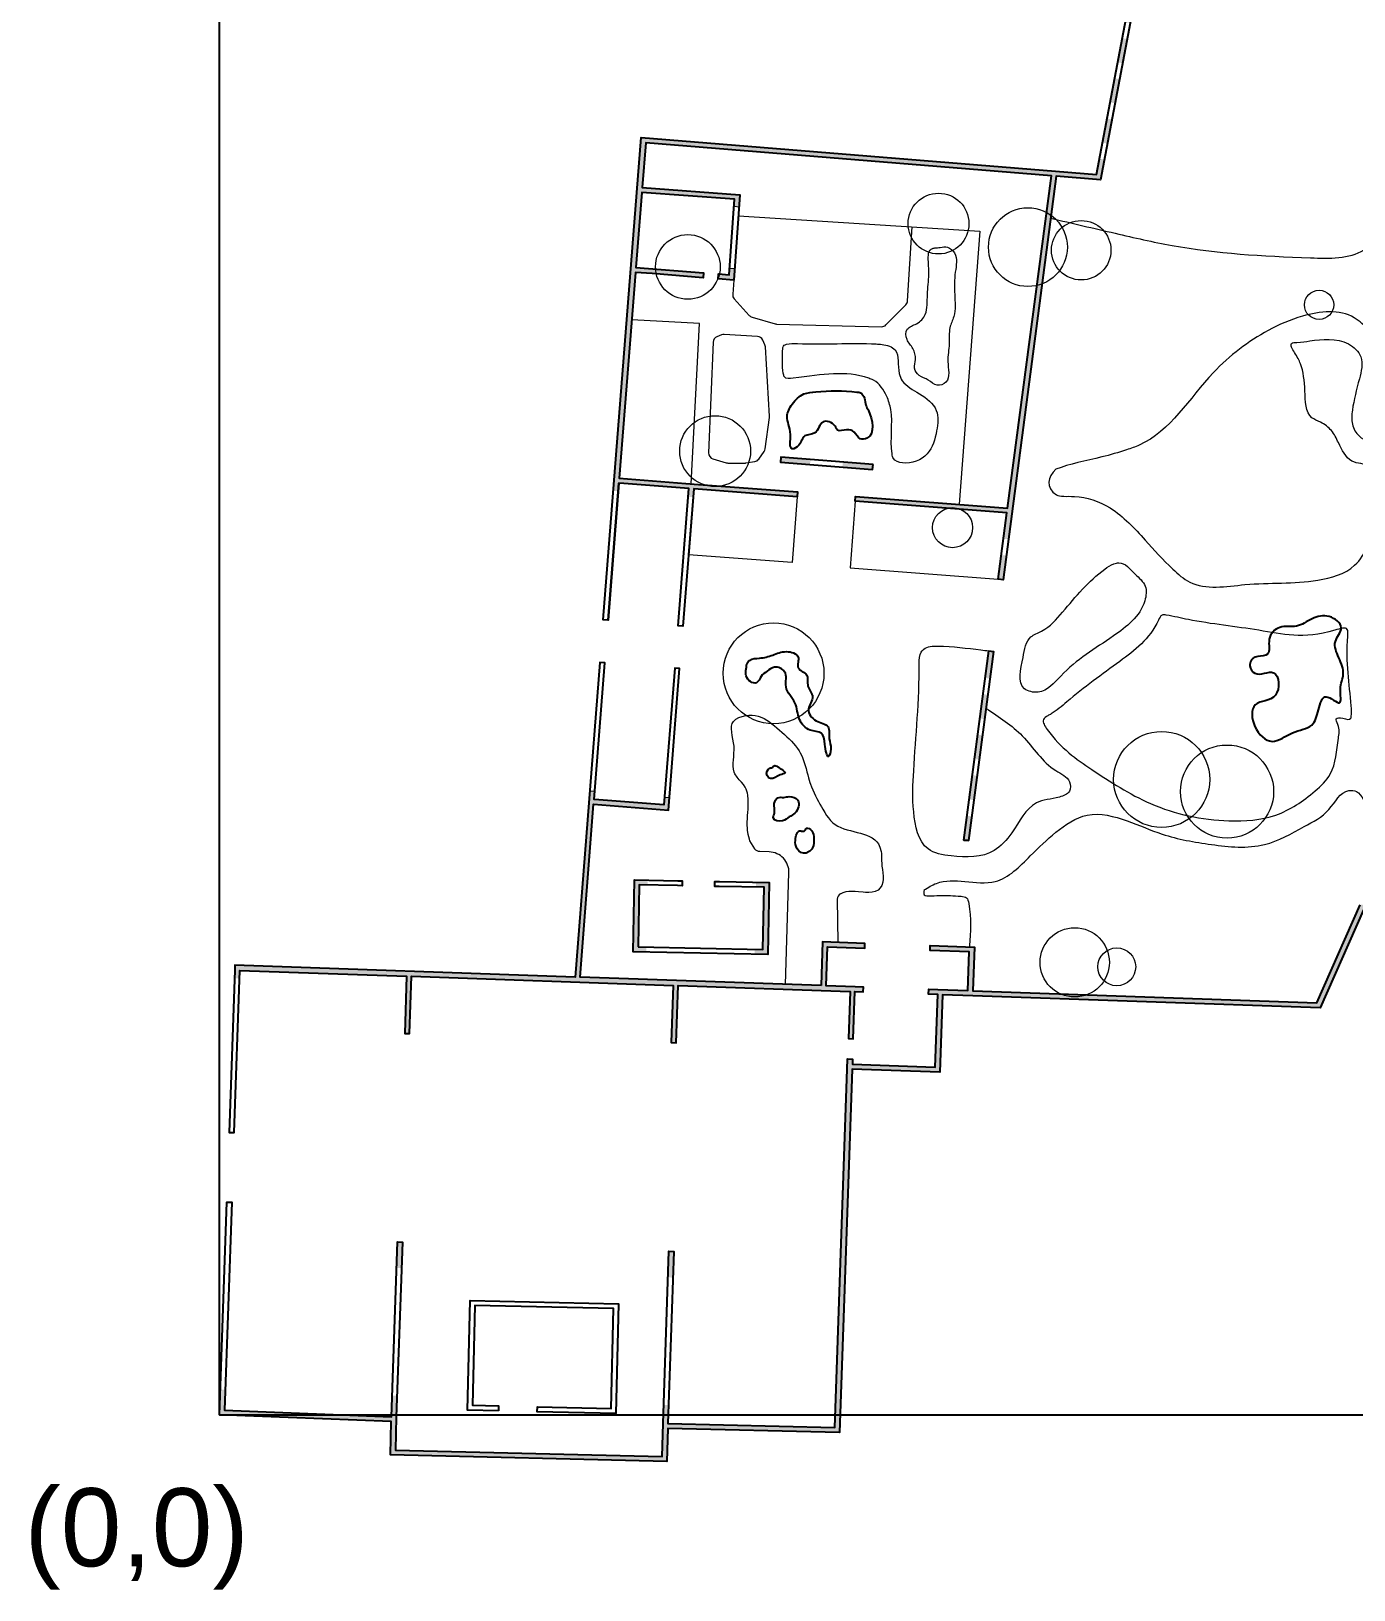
# Model space of a CAD drawing. Header units: millimetres. Extents: x -10116 to 148068, y -13308 to 150608.
# Drawn here: x -9893 to 57391, y -13308 to 66009 of the extents above; entities that cross this region are included whole.
import ezdxf

# ---------------------------------------------------------------- set-up
doc = ezdxf.new("R2010")
doc.units = ezdxf.units.MM
for name, color, linetype in [('archi', 7, 'Continuous'), ('rock', 30, 'Continuous'), ('坐标系', 7, 'Continuous')]:
    doc.layers.add(name, color=color, linetype=linetype)
for name, color, linetype, lineweight in [('archiw', 7, 'Continuous', 0), ('plant', 90, 'Continuous', 0), ('road', 50, 'Continuous', 0)]:
    doc.layers.add(name, color=color, linetype=linetype, lineweight=lineweight)
doc.styles.get("Standard").update_dxf_attribs({"font": 'arial.ttf'})

msp = doc.modelspace()

# ---------------------------------------------------------------- hatches: boundary and pattern name
at = {"layer": 'archiw'}
h = msp.add_hatch(color=256, dxfattribs=at)
h.dxf.hatch_style = 1
h.paths.add_polyline_path([(45079, 61521), (44834, 61568), (44602, 60342), (44847, 60295)])
h.paths.add_polyline_path([(45467, 63564), (45222, 63611), (44989, 62385), (45234, 62338)])
h.paths.add_polyline_path([(45854, 65607), (45609, 65654), (45376, 64428), (45622, 64381)])
h.paths.add_polyline_path([(46241, 67651), (45996, 67697), (45764, 66471), (46009, 66425)])
h.paths.add_polyline_path([(46629, 69694), (46384, 69740), (46151, 68514), (46396, 68468)])
h.paths.add_polyline_path([(47016, 71737), (46771, 71783), (46539, 70557), (46784, 70511)])
h.paths.add_polyline_path([(47404, 73780), (47158, 73826), (46926, 72601), (47171, 72554)])
h.paths.add_polyline_path([(47791, 75823), (47546, 75870), (47313, 74644), (47559, 74597)])
h.paths.add_polyline_path([(48178, 77866), (47933, 77913), (47701, 76687), (47946, 76640)])
h.paths.add_polyline_path([(48566, 79909), (48321, 79956), (48088, 78730), (48333, 78684)])
h.paths.add_polyline_path([(48915, 81753), (48670, 81800), (48475, 80773), (48721, 80727)])
h = msp.add_hatch(color=256, dxfattribs=at)
h.dxf.hatch_style = 1
h.paths.add_polyline_path([(21140, 60602), (19724, 42616), (19972, 42597), (20006, 43011), (20254, 42992), (23562, 42731), (23530, 42316), (23778, 42297), (23811, 42712), (29071, 42310), (29090, 42559), (23831, 42960), (20025, 43260), (21369, 60333), (42007, 58654), (39776, 41743), (32039, 42334), (32020, 42085), (39743, 41496), (39991, 41463), (42256, 58633), (44497, 58451), (44692, 59478), (44447, 59524), (44294, 58718)])
h = msp.add_hatch(color=7, dxfattribs=at)
h.dxf.hatch_style = 1
h.paths.add_polyline_path([(26160, 57684), (21189, 58045), (21170, 57796), (25893, 57453), (25867, 57096), (26116, 57078)])
h.paths.add_polyline_path([(25888, 53930), (25639, 53949), (25614, 53611), (25067, 53654), (25047, 53405), (25845, 53342)])
h = msp.add_hatch(color=7, dxfattribs=at)
h.dxf.hatch_style = 1
h.paths.add_polyline_path([(20870, 53984), (20850, 53735), (24283, 53465), (24303, 53714)])
h = msp.add_hatch(color=256, dxfattribs=at)
h.dxf.hatch_style = 1
h.paths.add_polyline_path([(31882, 13433), (31891, 13699), (31642, 13707), (31624, 13192), (30993, -5055), (22498, -4845), (22530, -3906), (22281, -3897), (22248, -4838), (22206, -6528), (8640, -6193), (8681, -4509), (8719, -3428), (8470, -3419), (8432, -4500), (-58, -4165), (-22, -3125), (-271, -3117), (-316, -4404), (8426, -4749), (8384, -6436), (22450, -6784), (22491, -5094), (31234, -5310), (31874, 13183), (36334, 13029), (36470, 16977), (38004, 16924), (55672, 16312), (57877, 21298), (95738, 19249), (99032, 33681), (100249, 49365), (100001, 49384), (98785, 33719), (95542, 19510), (57718, 21556), (55512, 16568), (38012, 17173), (38089, 19396), (35844, 19474), (35836, 19225), (37831, 19156), (37763, 17182), (36229, 17235), (35768, 17251), (35759, 17001), (36221, 16985), (36093, 13287)])
h = msp.add_hatch(color=256, dxfattribs=at)
h.dxf.hatch_style = 1
h.paths.add_polyline_path([(29748, 44205), (28246, 44323), (28227, 44074), (29728, 43956)])
h.paths.add_polyline_path([(32932, 43955), (31396, 44076), (31376, 43827), (32913, 43707)])
h = msp.add_hatch(color=256, dxfattribs=at)
h.dxf.hatch_style = 1
h.paths.add_polyline_path([(39991, 41463), (39743, 41496), (39570, 40180), (39817, 40148)])
h.paths.add_polyline_path([(39709, 39323), (39461, 39356), (39298, 38119), (39545, 38086)])
h = msp.add_hatch(color=256, dxfattribs=at)
h.dxf.hatch_style = 1
h.paths.add_polyline_path([(37958, 26053), (37711, 26085), (37547, 24848), (37795, 24815)])
h.paths.add_polyline_path([(38230, 28114), (37983, 28147), (37819, 26910), (38067, 26877)])
h.paths.add_polyline_path([(38502, 30176), (38255, 30209), (38091, 28972), (38339, 28939)])
h.paths.add_polyline_path([(38774, 32238), (38527, 32270), (38363, 31033), (38611, 31001)])
h.paths.add_polyline_path([(39065, 34442), (38817, 34474), (38635, 33095), (38883, 33062)])
h = msp.add_hatch(color=256, dxfattribs=at)
h.dxf.hatch_style = 1
h.paths.add_polyline_path([(18719, 26668), (22525, 26369), (22576, 27017), (22327, 27037), (22295, 26637), (18987, 26897), (18739, 26917), (18770, 27317), (18521, 27336), (17776, 17873), (475, 18472), (467, 18223), (452, 17807), (702, 17798), (716, 18214), (9208, 17920), (9107, 15007), (9356, 14998), (9457, 17912), (22770, 17451), (22669, 14538), (22918, 14529), (23019, 17442), (31761, 17140), (31678, 14746), (31927, 14738), (32010, 17131), (32432, 17117), (32441, 17366), (32019, 17381), (30540, 17432), (30609, 19405), (32509, 19340), (32517, 19589), (30368, 19663), (30291, 17440), (18026, 17865)])
h = msp.add_hatch(color=256, dxfattribs=at)
h.dxf.hatch_style = 1
h.paths.add_polyline_path([(21043, 22566), (21459, 22557), (21464, 22807), (20799, 22820), (20727, 19164), (21392, 19151), (21397, 19400), (20981, 19408)])
h.paths.add_polyline_path([(27649, 22686), (26984, 22699), (26979, 22449), (27395, 22441), (27333, 19284), (26917, 19292), (26912, 19042), (27577, 19029)])
h = msp.add_hatch(color=256, dxfattribs=at)
h.dxf.hatch_style = 1
h.paths.add_polyline_path([(8989, 4389), (8740, 4398), (8694, 3068), (8943, 3059)])
h = msp.add_hatch(color=256, dxfattribs=at)
h.dxf.hatch_style = 1
h.paths.add_polyline_path([(22801, 3911), (22551, 3920), (22505, 2590), (22755, 2581)])

# ---------------------------------------------------------------- linework, layer by layer
at = {"layer": 'archi'}
msp.add_line((38012, 17173), (38012, 17173), dxfattribs=at)
for points in [[(48915, 81753), (44497, 58451), (42256, 58633), (39545, 38086), (39298, 38119), (39743, 41496), (32020, 42085), (32039, 42334), (39776, 41743), (42007, 58654), (21369, 60333), (21189, 58045), (26160, 57684), (25845, 53342), (25047, 53405), (25066, 53646), (25067, 53654), (25614, 53611), (25893, 57453), (21170, 57796), (20870, 53984), (24303, 53714), (24283, 53465), (21690, 53669), (20850, 53735), (20025, 43260), (23831, 42960), (29090, 42559), (29071, 42310), (23811, 42712), (23262, 35734), (23013, 35754), (23562, 42731), (20254, 42992), (20006, 43011), (19456, 36034), (20006, 43011), (19456, 36034), (19208, 36053), (21140, 60602), (44294, 58718), (48670, 81800)], [(37547, 24848), (37795, 24815)], [(57877, 21298), (55672, 16312), (38004, 16924), (36470, 16977), (36334, 13029), (31874, 13183), (31234, -5310), (22491, -5094), (22450, -6784), (8384, -6436), (8426, -4749), (-316, -4404), (58, 6420), (308, 6411), (-58, -4165), (8432, -4500), (8432, -4501), (8740, 4398), (8989, 4389), (8681, -4509), (8640, -6193), (22206, -6528), (22248, -4838), (22551, 3920), (22801, 3911), (22498, -4845), (30993, -5055), (31624, 13192), (31642, 13707), (31891, 13699), (31882, 13433), (36093, 13287), (36221, 16985), (35759, 17001), (35768, 17251), (36229, 17235), (37763, 17182), (37831, 19156), (35836, 19225), (35844, 19474), (38089, 19396), (38012, 17173), (55512, 16568), (57718, 21556)]]:
    msp.add_lwpolyline(points, dxfattribs=at)
for points in [[(32932, 43955), (28246, 44323), (28227, 44074), (32913, 43707)], [(38817, 34474), (39065, 34442), (37795, 24815), (37547, 24848), (38817, 34474)], [(30291, 17440), (18026, 17865), (18719, 26668), (22525, 26369), (23091, 33568), (22843, 33588), (22295, 26637), (18987, 26897), (18739, 26917), (19286, 33868), (19037, 33888), (17776, 17873), (475, 18472), (467, 18223), (181, 9966), (431, 9958), (716, 18214), (9208, 17920), (9107, 15007), (9356, 14998), (9457, 17912), (22770, 17451), (22669, 14538), (22918, 14529), (23019, 17442), (31760, 17140), (31761, 17140), (31678, 14746), (31927, 14738), (32010, 17131), (32432, 17117), (32441, 17366), (32019, 17381), (30540, 17432), (30609, 19405), (32509, 19340), (32517, 19589), (30368, 19663), (30291, 17440)], [(20981, 19408), (27333, 19284), (27395, 22441), (25111, 22486), (24883, 22490), (24887, 22740), (25116, 22735), (27649, 22686), (27577, 19029), (20727, 19164), (20799, 22820), (22996, 22777), (23224, 22772), (23219, 22523), (22991, 22527), (21043, 22566)], [(13875, -4199), (12309, -4163), (12438, 1423), (19981, 1248), (19851, -4337), (15854, -4245), (15859, -3995), (19608, -4082), (19725, 1005), (12682, 1167), (12564, -3919), (13880, -3950)]]:
    msp.add_lwpolyline(points, close=True, dxfattribs=at)
at = {"layer": 'archiw'}
for points in [[(25867, 57096), (26116, 57078)], [(25639, 53949), (25888, 53930)], [(18770, 27317), (18521, 27336)], [(22327, 27037), (22576, 27017)]]:
    msp.add_lwpolyline(points, dxfattribs=at)
at = {"layer": 'plant'}
for centre, radius in [((36265, 56217), 1547), ((40812, 55021), 2006), ((43524, 54861), 1512), ((23512, 54012), 1645), ((55624, 52082), 744), ((24900, 44638), 1802), ((36979, 40743), 1018), ((27871, 33332), 2565), ((47615, 27931), 2443), ((50941, 27313), 2370), ((43193, 18622), 1762), ((45331, 18396), 963)]:
    msp.add_circle(centre, radius, dxfattribs=at)
at = {"layer": 'road'}
for points in [[(26083, 56620), (25845, 53342), (25793, 52621, 0.20399), (25872, 52390), (26630, 51546, 0.14024), (26776, 51455), (27951, 51116, 0.064011), (28029, 51104), (33361, 50969, 0.207566), (33591, 51062), (34601, 52088, 0.180319), (34690, 52287), (34931, 56054)], [(24794, 50184), (24568, 44554, 0.343963), (24791, 44242), (25465, 44044, 0.071562), (25553, 44032), (26417, 44032, 0.037839), (26464, 44035), (26913, 44104, 0.206518), (27122, 44235), (27393, 44626, 0.117107), (27446, 44761)], [(27446, 44761), (27667, 46347, 0.049545), (27669, 46409), (27459, 49941, 0.094641), (27430, 50054), (27320, 50291, 0.274396), (27057, 50470), (25364, 50576, 0.109721), (25230, 50555), (24991, 50461, 0.297394), (24794, 50184)], [(28485, 17503), (28656, 23174, 0.414214), (27648, 24244), (27172, 24259, -0.232389), (26928, 24387), (26922, 24397), (26829, 24532), (26745, 24670), (26673, 24814), (26640, 24896), (26578, 25122), (26546, 25348), (26539, 25445), (26534, 25608), (26536, 25770), (26543, 25932), (26553, 26094), (26564, 26256), (26575, 26418), (26582, 26580), (26585, 26742), (26581, 26903), (26562, 27125), (26545, 27226), (26484, 27437), (26436, 27530), (26344, 27666), (26236, 27794), (26125, 27919), (26020, 28043), (25906, 28217), (25869, 28306), (25833, 28449), (25818, 28600), (25819, 28757), (25829, 28920), (25844, 29088), (25858, 29261), (25865, 29438), (25860, 29620), (25838, 29801), (25807, 29983), (25773, 30161), (25745, 30334), (25730, 30498), (25736, 30649), (25773, 30785), (25828, 30882), (25959, 31002), (26103, 31081), (26267, 31140), (26469, 31184), (26610, 31199), (26776, 31200), (26937, 31184), (27093, 31150), (27186, 31120), (27386, 31033), (27524, 30954), (27659, 30865), (27789, 30766), (27918, 30662), (28044, 30553), (28182, 30432), (28296, 30331), (28421, 30219), (28543, 30107), (28663, 29994), (28779, 29878), (28889, 29759), (28993, 29637), (29089, 29510), (29176, 29378), (29231, 29285), (29322, 29098), (29382, 28950), (29435, 28797), (29483, 28642), (29527, 28485), (29570, 28326), (29612, 28167), (29655, 28008), (29726, 27775), (29753, 27697), (29809, 27546), (29870, 27396), (29935, 27249), (30004, 27103), (30076, 26959), (30152, 26815), (30230, 26672), (30310, 26529), (30371, 26423), (30477, 26243), (30565, 26103), (30660, 25969), (30763, 25844), (30876, 25731), (30954, 25668), (31140, 25550), (31290, 25480), (31447, 25420), (31612, 25369), (31780, 25324), (31950, 25281), (32120, 25239), (32288, 25196), (32452, 25148), (32608, 25093), (32756, 25029), (32892, 24953), (33016, 24863), (33123, 24756), (33204, 24646), (33284, 24485), (33346, 24268), (33360, 24167), (33369, 24007), (33371, 23845), (33377, 23623), (33387, 23516), (33409, 23349), (33432, 23182), (33449, 23016), (33451, 22854), (33431, 22696), (33377, 22538), (33295, 22407), (33188, 22302), (33039, 22223), (32883, 22186), (32716, 22176), (32543, 22183), (32433, 22192), (32198, 22215), (32031, 22229), (31867, 22235), (31707, 22229), (31552, 22206), (31394, 22161), (31255, 22098), (31275, 22109, 0.276903), (31113, 21832), (31134, 19637)]]:
    msp.add_lwpolyline(points, format="xyb", dxfattribs=at)
for points in [[(26083, 56620), (38370, 55835), (37309, 41932)], [(23677, 42972), (24100, 51141), (20660, 51319)], [(29071, 42310), (28816, 38963), (23552, 39365), (23811, 42712)], [(32020, 42085), (31762, 38694), (39298, 38119)]]:
    msp.add_lwpolyline(points, dxfattribs=at)
for points, knots in [([(41973, 56489), (43065, 56234), (44157, 55980), (45249, 55725), (46216, 55500), (49490, 54737), (53603, 54518), (57893, 54390), (59352, 56405), (59855, 62076), (61021, 68581), (61831, 74840), (62133, 76983), (61852, 77835), (61308, 78066), (60312, 79446), (55833, 79890), (52201, 80868), (49804, 81514), (49508, 81593), (49211, 81673), (48915, 81753)], [-3218.73671, -3218.73671, -3218.73671, -3218.73671, 0, 0, 0, 2849.962454, 9650.280286, 12300.079231, 14293.044322, 16076.322802, 28682.267853, 33312.824865, 34377.452943, 34855.583515, 35779.498672, 35913.717527, 39741.924784, 47173.550202, 47173.550202, 47173.550202, 48091.986471, 48091.986471, 48091.986471, 48091.986471]), ([(42265, 42408), (41689, 42789), (41819, 43322), (42235, 43713), (42917, 43995), (44186, 44206), (45637, 44630), (47943, 45438), (49646, 48437), (52534, 50608), (54939, 51676), (57049, 51916), (58191, 50744), (58984, 50334), (59944, 50165), (59769, 48068), (59285, 46724), (59572, 44933), (59173, 44704), (58522, 45024), (57697, 45220), (57240, 46001), (57334, 47042), (57621, 48108), (57955, 49423), (56855, 50445), (55524, 50312), (54674, 50165), (54063, 50163), (54447, 49548), (54800, 48912), (54941, 47746), (54911, 46414), (55776, 46101), (56296, 45712), (56667, 44947), (57124, 43971), (58120, 44012), (58597, 43733), (58980, 43812), (58989, 42980), (58846, 42262), (58726, 41210), (58295, 40527), (58087, 39694), (57358, 38489), (54948, 37828), (52241, 38017), (49461, 37487), (47918, 38844), (46700, 40200), (45247, 41800), (43435, 42432), (42427, 42304), (42265, 42408)], [0, 0, 0, 0, 1, 1, 1, 2549.812684, 3852.62785, 4542.274764, 9819.179506, 13340.315464, 15227.115422, 17859.537706, 18839.211015, 19925.254382, 20685.711385, 21213.170704, 25464.480136, 25795.15338, 25978.11745, 26699.914126, 27766.849556, 28471.626239, 29181.744356, 30818.536856, 31937.030952, 32852.079938, 34812.060798, 35476.245387, 35759.969204, 36241.197327, 36899.218032, 38287.649255, 39702.497386, 40190.576291, 40895.975855, 41600.752538, 42762.658962, 43728.973103, 44257.955252, 44417.050631, 44729.441663, 46104.276631, 47138.930956, 47709.504315, 48506.544199, 49705.372983, 51728.907108, 55437.285935, 58248.039843, 59340.342447, 61379.985472, 63800.355944, 65705.305448, 66831.054882, 66831.054882, 66831.054882, 66831.054882]), ([(28523, 50075), (28484, 50064), (28349, 50014), (28316, 49405), (28303, 48949), (28421, 48293), (30291, 48506), (31583, 48776), (33215, 48161), (33623, 47545), (34011, 46256), (33772, 45189), (33962, 44151), (34740, 43897), (35840, 44366), (36187, 45582), (36314, 46833), (35334, 47573), (34499, 47990), (34128, 48832), (34370, 49807), (33526, 50069), (31885, 50165), (30232, 50034), (28712, 50131), (28523, 50075)], [0, 0, 0, 0, 112.367502, 390.381243, 1496.857337, 1685.455867, 2121.696755, 5818.648601, 6064.966878, 7087.204651, 7764.632326, 9937.990231, 10170.459824, 10659.809914, 11959.219656, 13173.042993, 14160.789861, 15325.090931, 16379.047038, 16763.910423, 17929.550164, 18620.49591, 18910.737749, 22759.292955, 23307.792766, 23307.792766, 23307.792766, 23307.792766]), ([(35532, 22305), (35737, 22433), (36358, 22821), (37639, 22760), (39436, 22507), (40856, 23976), (42187, 25273), (43853, 26409), (45856, 25884), (47812, 24995), (50172, 24581), (52754, 24327), (54666, 25448), (56191, 26206), (56749, 27433), (57601, 27359), (58207, 26441), (58324, 24984), (59260, 23125), (60917, 21840), (64453, 21728), (68147, 21608), (73457, 21466), (77960, 21182), (83002, 21182), (86979, 20763), (90841, 21760), (93177, 24078), (94309, 26843), (95256, 29405), (94396, 31878), (94850, 35349), (96010, 38987), (96327, 43048), (95983, 45654), (95902, 48141), (97848, 49421), (99179, 49398), (99718, 49389), (99812, 49387), (99906, 49386), (100001, 49384)], [0, 0, 0, 0, 684.782318, 2079.449011, 3563.800708, 5687.995391, 7394.352743, 9137.745719, 11105.715345, 12940.605246, 15405.990057, 18003.60877, 20141.666788, 21608.221587, 22953.012864, 23326.986005, 23819.900054, 25902.450223, 27519.844282, 29708.856974, 31532.698502, 37519.36916, 40489.524262, 46833.826617, 50538.842229, 55039.026, 58305.618693, 61696.573585, 64031.913541, 66985.225756, 69195.944578, 71294.847101, 76932.892857, 80251.778661, 82856.297178, 84672.184749, 86962.165784, 88519.036034, 88519.036034, 88519.036034, 88791.370855, 88791.370855, 88791.370855, 88791.370855]), ([(40962, 35181), (40700, 34956), (40573, 34004), (40180, 32550), (41647, 32220), (42913, 33819), (44875, 34957), (46728, 36382), (46896, 37846), (46194, 38389), (45696, 39038), (45084, 38893), (44014, 38169), (42936, 36859), (41810, 35550), (41108, 35306), (40962, 35181)], [0, 0, 0, 0, 1074.171774, 2605.334577, 3295.489605, 4648.990469, 7890.937049, 10193.753174, 10911.096651, 11691.567552, 12653.262809, 12897.124403, 13422.047601, 16363.495253, 17751.302888, 18350.483033, 18350.483033, 18350.483033, 18350.483033]), ([(41997, 31268), (42279, 31430), (43389, 32432), (45372, 33837), (47074, 35119), (47581, 36331), (48189, 36242), (49713, 35871), (52800, 35580), (54965, 35001), (57126, 35752), (56961, 33937), (57194, 32661), (57291, 31293), (57226, 30920), (56868, 31060), (56382, 31094), (56705, 30560), (56520, 29677), (56474, 28316), (55138, 27045), (53477, 25913), (50446, 25697), (47169, 26399), (44090, 28398), (42378, 29582), (41479, 30932), (41799, 31162), (41939, 31234), (41997, 31268)], [0, 0, 0, 0, 962.620439, 4224.921697, 6997.906762, 7294.049735, 7490.083546, 8600.719274, 12081.681497, 15806.380092, 16417.824538, 16745.072388, 20167.100015, 20689.532964, 20779.289692, 21171.361636, 21498.814742, 21794.907669, 22470.0692, 24261.227626, 25374.740062, 27629.839185, 29941.109403, 33879.065585, 37187.033371, 40125.21323, 40636.319295, 40907.957751, 41104.671717, 41104.671717, 41104.671717, 41104.671717]), ([(38683, 31549), (39347, 31111), (40769, 30172), (41651, 28566), (42968, 28023), (43004, 27228), (42188, 26930), (40896, 26871), (40181, 25344), (38935, 23952), (37241, 23946), (35325, 24301), (34902, 26376), (35036, 29457), (35308, 32114), (35281, 34317), (35630, 34713), (36775, 34731), (37716, 34612), (38420, 34524), (38553, 34507), (38685, 34491), (38817, 34474)], [0, 0, 0, 0, 2065.34876, 4428.267417, 5287.608816, 5748.318757, 6316.498098, 7476.499828, 9379.379304, 10601.406939, 12720.636208, 13896.253028, 15840.118913, 17849.117841, 23116.181646, 23671.656824, 23865.855171, 24575.51841, 26685.086967, 26685.086967, 26685.086967, 27081.592446, 27081.592446, 27081.592446, 27081.592446]), ([(35532, 22305), (35515, 22212), (35469, 21973), (36186, 22033), (36721, 22024), (37312, 22001), (37736, 21951), (37944, 20945), (37888, 20164), (37840, 19484), (37838, 19458), (37836, 19431), (37834, 19405)], [0, 0, 0, 0, 230.373533, 591.499563, 1526.679413, 2048.39381, 2320.20357, 2621.644967, 4674.261061, 4674.261061, 4674.261061, 4753.278039, 4753.278039, 4753.278039, 4753.278039])]:
    msp.add_open_spline(points, degree=3, knots=knots, dxfattribs=at)
at = {"layer": 'road', "start_tangent": (-177.481318, -23.275764), "end_tangent": (-177.481318, -23.275764)}
msp.add_spline([(36073, 54975), (35999, 54963), (35967, 54953), (35839, 54872), (35744, 54505), (35773, 53626), (35698, 52610), (35585, 51589), (35150, 51120), (34674, 50837), (34661, 50323), (34961, 49857), (35085, 49299), (35050, 48852), (35282, 48491), (35743, 48257), (36190, 47988), (36641, 48155), (36738, 49192), (36810, 50098), (36844, 50920), (37036, 51482), (37088, 52608), (37119, 53749), (37083, 54721), (36722, 55014), (36354, 55008), (36073, 54975)], degree=3, dxfattribs=at)
at = {"layer": 'rock'}
for points, knots in [([(29419, 47547), (29180, 47449), (28809, 47101), (28424, 46300), (28857, 45682), (28612, 44576), (29289, 44952), (29347, 45527), (30133, 45435), (30239, 46332), (30976, 46068), (31130, 45588), (31580, 45779), (32028, 45658), (32197, 45196), (33088, 45329), (32894, 46411), (32534, 46986), (32535, 47327), (32358, 47617), (31459, 47727), (30528, 47717), (29604, 47622), (29419, 47547)], [0, 0, 0, 0, 757.93372, 1409.122926, 2314.463331, 3017.814432, 3391.84375, 3927.686347, 4443.567609, 5109.378095, 5733.487231, 5961.487634, 6400.268698, 6786.193995, 7232.250522, 7562.317909, 8920.010995, 9207.995713, 9557.201447, 9880.523945, 10063.371962, 12078.09185, 12664.051777, 12664.051777, 12664.051777, 12664.051777]), ([(27680, 28503), (27550, 28453), (27443, 28143), (27822, 27872), (28067, 28157), (28567, 28241), (28204, 28489), (27929, 28724), (27815, 28518), (27732, 28522), (27680, 28503)], [0, 0, 0, 0, 385.703236, 613.277178, 1110.455695, 1369.659692, 1618.082225, 2036.635618, 2088.296004, 2241.943982, 2241.943982, 2241.943982, 2241.943982]), ([(28091, 26998), (27991, 26953), (27838, 26645), (27987, 26305), (27747, 25846), (28367, 25743), (28643, 26036), (29077, 26221), (29290, 26904), (28720, 27107), (28394, 26991), (28177, 27037), (28091, 26998)], [0, 0, 0, 0, 335.344016, 790.025932, 1061.341591, 1532.707078, 1911.590576, 2239.579112, 2885.595253, 3339.546346, 3615.26938, 3901.883852, 3901.883852, 3901.883852, 3901.883852])]:
    msp.add_open_spline(points, degree=3, knots=knots, dxfattribs=at)
for points, start_tangent, end_tangent in [([(52164, 33978), (52222, 34053), (52264, 34093), (52512, 34192), (53000, 34309), (53089, 35062), (53631, 35668), (54467, 35735), (55267, 36103), (56140, 36220), (56747, 35649), (56452, 34951), (56631, 34127), (56854, 33285), (56708, 32514), (56662, 31834), (55985, 32141), (55600, 31481), (55248, 30701), (54279, 30308), (53231, 29868), (52362, 30624), (52377, 31728), (53402, 32215), (53308, 33359), (52356, 33331), (52106, 33713), (52164, 33978)], (74.891108, 134.123075), (74.891108, 134.123075)), ([(26513, 33787), (26495, 33689), (26488, 33648), (26466, 33482), (26482, 33195), (26691, 32908), (27009, 32855), (27235, 33165), (27539, 33438), (27928, 33641), (28436, 33414), (28509, 32642), (28958, 31834), (29195, 30982), (29736, 30441), (30301, 30279), (30483, 29715), (30669, 29095), (30788, 29478), (30709, 30000), (30643, 30610), (30041, 30914), (29656, 31508), (29859, 32148), (29621, 32682), (29555, 33251), (29132, 33613), (29124, 34157), (28526, 34436), (27827, 34262), (27162, 34102), (26648, 33990), (26513, 33787)], (-33.148702, -174.171245), (-33.148702, -174.171245)), ([(29299, 25305), (29218, 25311), (29186, 25307), (29094, 25239), (28993, 24935), (29016, 24518), (29387, 24177), (29857, 24447), (29923, 24932), (29812, 25309), (29543, 25445), (29429, 25301), (29299, 25305)], (-123.261749, 33.848226), (-123.261749, 33.848226))]:
    msp.add_spline(points, degree=3, dxfattribs=dict(at, start_tangent=start_tangent, end_tangent=end_tangent))
at = {"layer": '坐标系'}
for points in [[(-316, -4404), (-316, 150608)], [(-316, -4404), (148068, -4404)]]:
    msp.add_lwpolyline(points, dxfattribs=at)

# ---------------------------------------------------------------- texts
at = {"layer": '坐标系', "lineweight": 53}
msp.add_text('(0,0)', height=3974.3, dxfattribs=at).set_placement((-10237, -12112))

doc.saveas('drawing.dxf')
